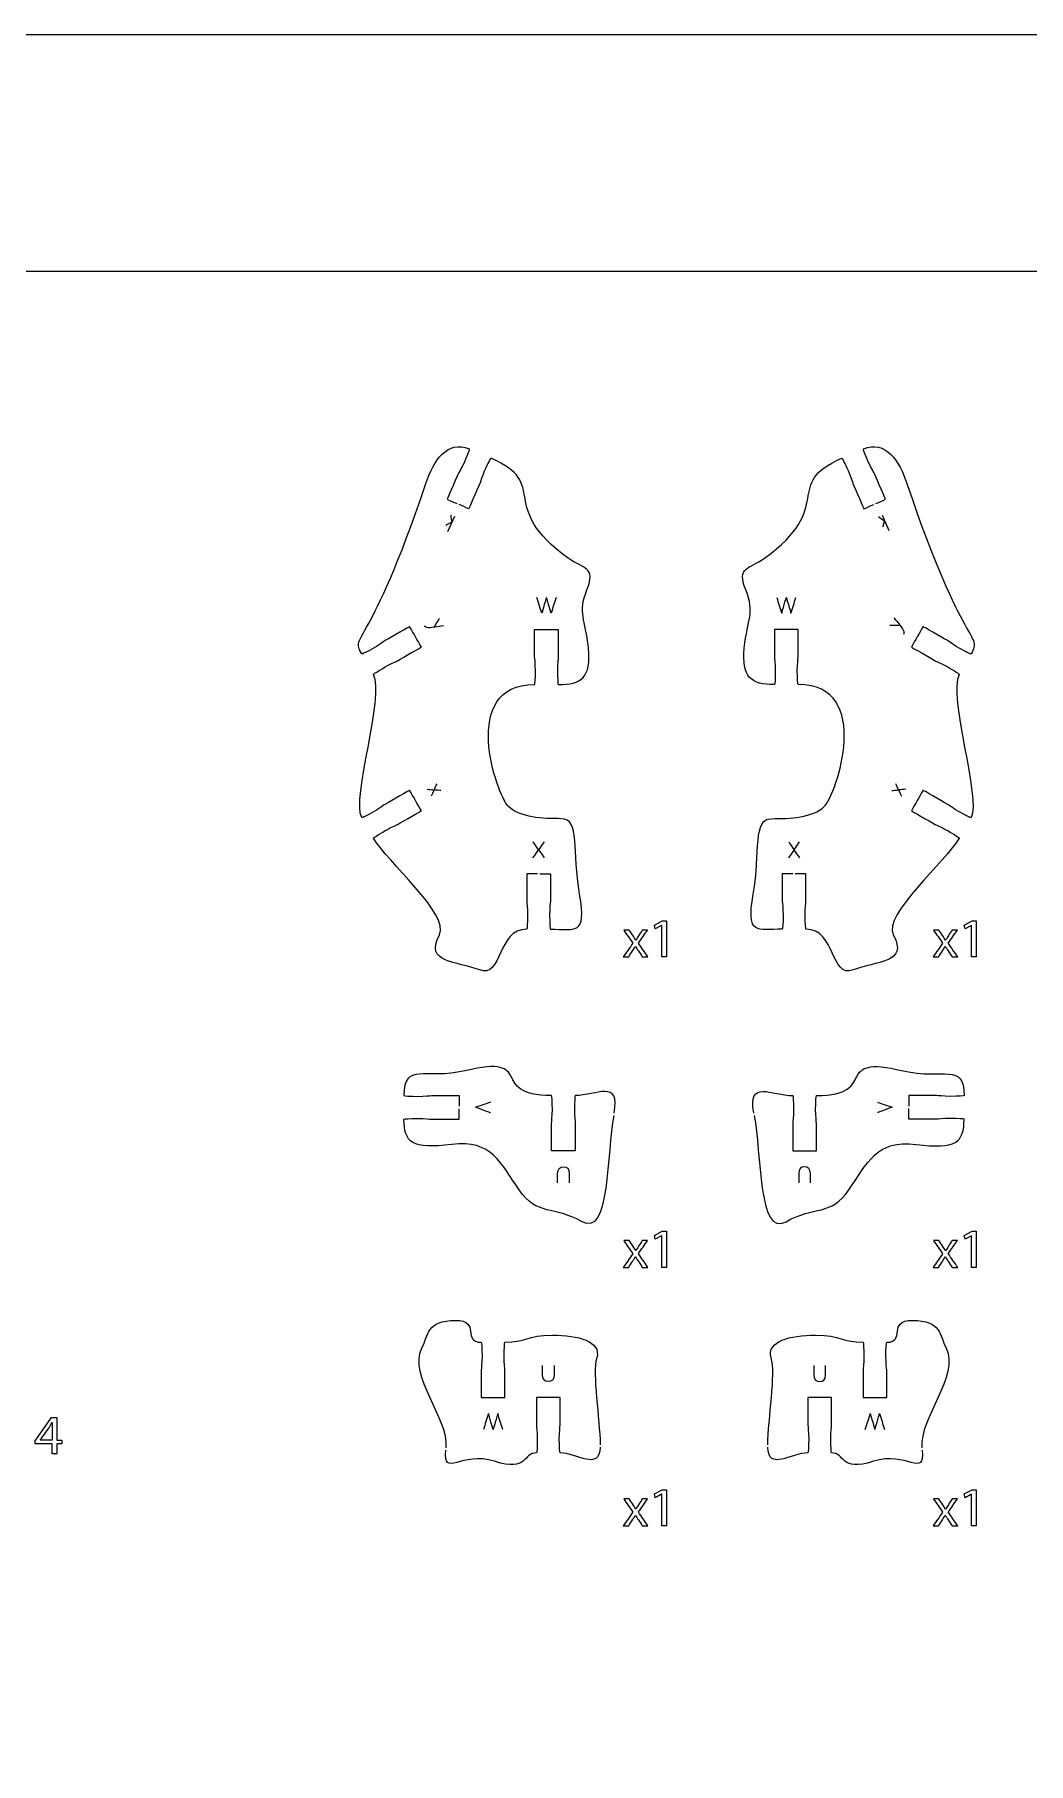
# Model space of a CAD drawing. Extents: x 0 to 1000, y 0 to 600.
# Drawn here: x 599 to 725, y 381 to 600.1 of the extents above; entities that cross this region are included whole.
import ezdxf

# ---------------------------------------------------------------- set-up
doc = ezdxf.new("R2010")
doc.units = 0
doc.header["$MEASUREMENT"] = 0
doc.layers.add('DEFAULT', color=7, linetype='CONTINUOUS')

msp = doc.modelspace()

# ---------------------------------------------------------------- linework, layer by layer
at = {"layer": 'DEFAULT', "color": 250}
for points in [[(1000, 0.1), (0, 0.1), (0, 600.1), (1000, 600.1)], [(678.51, 487.18), (678.5, 487.18), (677.7, 486.75), (677.58, 487.23), (678.58, 487.76), (679.11, 487.76), (679.11, 483.18), (678.51, 483.18)], [(717.81, 487.18), (717.79, 487.18), (717, 486.75), (716.88, 487.23), (717.88, 487.76), (718.41, 487.76), (718.41, 483.18), (717.81, 483.18)], [(678.51, 447.83), (678.5, 447.83), (677.7, 447.4), (677.58, 447.87), (678.58, 448.41), (679.11, 448.41), (679.11, 443.82), (678.51, 443.82)], [(717.81, 447.83), (717.79, 447.83), (717, 447.4), (716.88, 447.87), (717.88, 448.41), (718.41, 448.41), (718.41, 443.82), (717.81, 443.82)], [(601.18, 420.2), (601.18, 421.45), (599.05, 421.45), (599.05, 421.86), (601.1, 424.79), (601.77, 424.79), (601.77, 421.94), (602.41, 421.94), (602.41, 421.45), (601.77, 421.45), (601.77, 420.2)], [(678.51, 415.07), (678.5, 415.07), (677.7, 414.64), (677.58, 415.11), (678.58, 415.65), (679.11, 415.65), (679.11, 411.06), (678.51, 411.06)], [(717.81, 415.07), (717.79, 415.07), (717, 414.64), (716.88, 415.11), (717.88, 415.65), (718.41, 415.65), (718.41, 411.06), (717.81, 411.06)]]:
    msp.add_lwpolyline(points, close=True, dxfattribs=at)
for points in [[(349.41, 570.1), (980, 570.1), (980, 20.1), (203.84, 20.1), (203.84, 570.1), (223.83, 570.1)], [(706.46, 539.2), (707.31, 537.25)], [(652.21, 539), (651.35, 537.05)]]:
    msp.add_lwpolyline(points, dxfattribs=at)
at = {"layer": 'DEFAULT', "color": 1}
for points, knots in [([(662.74, 493.71), (662.29, 493.71), (661.84, 493.71), (661.39, 493.71), (661.39, 492.55), (661.39, 491.38), (661.39, 490.21), (661.39, 490.04), (661.49, 489.43), (661.49, 488.46), (661.49, 487.5), (661.45, 486.71), (661.39, 486.71), (657.6, 486.71), (658.3, 480.41), (655.42, 481.54), (652.55, 482.67), (648.34, 482.35), (650.32, 486), (651.69, 488.53), (643.57, 495.39), (641.95, 498.23), (641.92, 498.28), (642.58, 498.7), (643.42, 499.19), (644.26, 499.67), (644.83, 499.88), (644.99, 499.97), (645.74, 500.4), (648.02, 501.71), (648.02, 501.71), (647.53, 502.57), (647.03, 503.44), (646.53, 504.31), (646.53, 504.31), (644.26, 503.01), (643.49, 502.57), (643.34, 502.49), (642.87, 502.1), (642.03, 501.61), (641.19, 501.13), (640.48, 500.79), (640.46, 500.84), (639.13, 503.15), (643.45, 516.35), (641.95, 518.98), (641.92, 519.03), (642.58, 519.46), (643.42, 519.94), (644.26, 520.42), (644.83, 520.63), (644.99, 520.72), (645.74, 521.16), (648.02, 522.46), (648.02, 522.46), (647.53, 523.33), (647.03, 524.2), (646.53, 525.06), (646.53, 525.06), (644.26, 523.76), (643.49, 523.32), (643.34, 523.24), (642.87, 522.85), (642.03, 522.37), (641.19, 521.89), (640.48, 521.54), (640.46, 521.59), (638.97, 524.19), (641.49, 522.02), (648.55, 543.08), (649.61, 546.24), (651.3, 548.67), (654.1, 547.61), (654.15, 547.58), (653.88, 546.84), (653.49, 545.96), (653.1, 545.08), (652.76, 544.56), (652.69, 544.4), (652.34, 543.6), (651.29, 541.19), (651.29, 541.19), (651.7, 541.01), (652.11, 540.83), (652.52, 540.65)], [0, 0, 0, 0, 3.82, 3.82, 3.82, 13.74, 13.74, 13.74, 14.74, 14.74, 14.74, 15.74, 15.74, 15.74, 16.74, 16.74, 16.74, 17.74, 17.74, 17.74, 18.74, 18.74, 18.74, 19.74, 19.74, 19.74, 20.74, 20.74, 20.74, 21.74, 21.74, 21.74, 30.246309, 30.246309, 30.246309, 31.246309, 31.246309, 31.246309, 32.246309, 32.246309, 32.246309, 33.246309, 33.246309, 33.246309, 34.246309, 34.246309, 34.246309, 35.246309, 35.246309, 35.246309, 36.246309, 36.246309, 36.246309, 37.246309, 37.246309, 37.246309, 45.752619, 45.752619, 45.752619, 46.752619, 46.752619, 46.752619, 47.752619, 47.752619, 47.752619, 48.752619, 48.752619, 48.752619, 49.752619, 49.752619, 49.752619, 50.752619, 50.752619, 50.752619, 51.752619, 51.752619, 51.752619, 52.752619, 52.752619, 52.752619, 53.752619, 53.752619, 53.752619, 57.572423, 57.572423, 57.572423, 57.572423]), ([(705.68, 540.65), (706.1, 540.83), (706.51, 541.01), (706.92, 541.19), (706.92, 541.19), (705.86, 543.6), (705.51, 544.4), (705.44, 544.56), (705.11, 545.08), (704.72, 545.96), (704.33, 546.84), (704.05, 547.58), (704.1, 547.61), (706.91, 548.67), (708.6, 546.24), (709.66, 543.08), (716.72, 522.02), (719.24, 524.19), (717.75, 521.59), (717.72, 521.54), (717.02, 521.89), (716.18, 522.37), (715.34, 522.85), (714.86, 523.24), (714.71, 523.32), (713.95, 523.76), (711.67, 525.06), (711.67, 525.06), (711.18, 524.2), (710.68, 523.33), (710.18, 522.46), (710.18, 522.46), (712.46, 521.16), (713.22, 520.72), (713.37, 520.63), (713.95, 520.42), (714.79, 519.94), (715.63, 519.46), (716.29, 519.03), (716.26, 518.98), (714.75, 516.35), (719.08, 503.15), (717.75, 500.84), (717.72, 500.79), (717.02, 501.13), (716.18, 501.61), (715.34, 502.1), (714.86, 502.49), (714.71, 502.57), (713.95, 503.01), (711.67, 504.31), (711.67, 504.31), (711.18, 503.44), (710.68, 502.57), (710.18, 501.71), (710.18, 501.71), (712.46, 500.4), (713.22, 499.97), (713.37, 499.88), (713.95, 499.66), (714.79, 499.19), (715.63, 498.7), (716.29, 498.28), (716.26, 498.23), (714.63, 495.39), (706.52, 488.53), (707.89, 485.99), (709.87, 482.35), (705.66, 482.67), (702.78, 481.54), (699.91, 480.41), (700.61, 486.71), (696.81, 486.71), (696.76, 486.71), (696.71, 487.49), (696.71, 488.46), (696.71, 489.43), (696.81, 490.04), (696.81, 490.21), (696.81, 491.38), (696.81, 492.55), (696.81, 493.71), (696.36, 493.71), (695.91, 493.71), (695.46, 493.71)], [0, 0, 0, 0, 3.819804, 3.819804, 3.819804, 4.819804, 4.819804, 4.819804, 5.819804, 5.819804, 5.819804, 6.819804, 6.819804, 6.819804, 7.819804, 7.819804, 7.819804, 8.819804, 8.819804, 8.819804, 9.819804, 9.819804, 9.819804, 10.819804, 10.819804, 10.819804, 11.819804, 11.819804, 11.819804, 20.326113, 20.326113, 20.326113, 21.326113, 21.326113, 21.326113, 22.326113, 22.326113, 22.326113, 23.326113, 23.326113, 23.326113, 24.326113, 24.326113, 24.326113, 25.326113, 25.326113, 25.326113, 26.326113, 26.326113, 26.326113, 27.326113, 27.326113, 27.326113, 35.832423, 35.832423, 35.832423, 36.832423, 36.832423, 36.832423, 37.832423, 37.832423, 37.832423, 38.832423, 38.832423, 38.832423, 39.832423, 39.832423, 39.832423, 40.832423, 40.832423, 40.832423, 41.832423, 41.832423, 41.832423, 42.832423, 42.832423, 42.832423, 43.832423, 43.832423, 43.832423, 53.752423, 53.752423, 53.752423, 57.572423, 57.572423, 57.572423, 57.572423]), ([(663.04, 493.71), (663.49, 493.71), (663.94, 493.71), (664.39, 493.71), (664.39, 492.55), (664.39, 491.38), (664.39, 490.21), (664.39, 490.04), (664.29, 489.43), (664.29, 488.46), (664.29, 487.5), (664.34, 486.71), (664.39, 486.71), (667.55, 486.71), (669.02, 485.77), (668.09, 491.16), (667.15, 496.55), (668.15, 500.71), (665.79, 500.71), (663.42, 500.71), (660.56, 500.82), (659.06, 502.26), (657.57, 503.71), (652.74, 517.71), (662.39, 517.71), (662.45, 517.71), (662.49, 518.5), (662.49, 519.46), (662.49, 520.43), (662.39, 521.04), (662.39, 521.21), (662.39, 522.38), (662.39, 523.54), (662.39, 524.71), (663.39, 524.71), (664.39, 524.71), (665.39, 524.71), (665.39, 523.54), (665.39, 522.38), (665.39, 521.21), (665.39, 521.04), (665.29, 520.43), (665.29, 519.46), (665.29, 518.5), (665.34, 517.71), (665.39, 517.71), (668.32, 517.71), (669.58, 518.58), (669.21, 522.32), (668.84, 526.06), (667.84, 526.73), (669.02, 529.71), (670.21, 532.68), (668.62, 532.32), (666.66, 533.73), (657.5, 540.29), (664.46, 543.14), (656.85, 546.4), (656.8, 546.42), (656.44, 545.72), (656.05, 544.84), (655.66, 543.95), (655.51, 543.36), (655.44, 543.19), (655.09, 542.39), (654.03, 539.99), (654.03, 539.99), (653.62, 540.17), (653.21, 540.35), (652.8, 540.53)], [0, 0, 0, 0, 3.83, 3.83, 3.83, 13.75, 13.75, 13.75, 14.75, 14.75, 14.75, 15.75, 15.75, 15.75, 16.75, 16.75, 16.75, 17.75, 17.75, 17.75, 18.75, 18.75, 18.75, 19.75, 19.75, 19.75, 20.75, 20.75, 20.75, 21.75, 21.75, 21.75, 31.67, 31.67, 31.67, 40.18, 40.18, 40.18, 50.1, 50.1, 50.1, 51.1, 51.1, 51.1, 52.1, 52.1, 52.1, 53.1, 53.1, 53.1, 54.1, 54.1, 54.1, 55.1, 55.1, 55.1, 56.1, 56.1, 56.1, 57.1, 57.1, 57.1, 58.1, 58.1, 58.1, 59.1, 59.1, 59.1, 62.932975, 62.932975, 62.932975, 62.932975]), ([(695.16, 493.71), (694.71, 493.71), (694.26, 493.71), (693.81, 493.71), (693.81, 492.55), (693.81, 491.38), (693.81, 490.21), (693.81, 490.04), (693.91, 489.43), (693.91, 488.46), (693.91, 487.49), (693.87, 486.71), (693.81, 486.71), (690.66, 486.71), (689.18, 485.77), (690.12, 491.16), (691.05, 496.55), (690.05, 500.71), (692.42, 500.71), (694.79, 500.71), (697.65, 500.82), (699.14, 502.26), (700.64, 503.71), (705.46, 517.71), (695.81, 517.71), (695.76, 517.71), (695.71, 518.5), (695.71, 519.46), (695.71, 520.43), (695.81, 521.04), (695.81, 521.21), (695.81, 522.38), (695.81, 523.54), (695.81, 524.71), (694.81, 524.71), (693.81, 524.71), (692.81, 524.71), (692.81, 523.54), (692.81, 522.38), (692.81, 521.21), (692.81, 521.04), (692.91, 520.43), (692.91, 519.46), (692.91, 518.5), (692.87, 517.71), (692.81, 517.71), (689.89, 517.71), (688.62, 518.58), (688.99, 522.32), (689.37, 526.06), (690.37, 526.73), (689.18, 529.71), (687.99, 532.68), (689.58, 532.32), (691.55, 533.73), (700.71, 540.29), (693.75, 543.14), (701.36, 546.4), (701.41, 546.42), (701.77, 545.72), (702.15, 544.84), (702.54, 543.95), (702.7, 543.36), (702.77, 543.19), (703.12, 542.39), (704.17, 539.99), (704.17, 539.99), (704.58, 540.17), (705, 540.35), (705.41, 540.53)], [0, 0, 0, 0, 3.83, 3.83, 3.83, 13.75, 13.75, 13.75, 14.75, 14.75, 14.75, 15.75, 15.75, 15.75, 16.75, 16.75, 16.75, 17.75, 17.75, 17.75, 18.75, 18.75, 18.75, 19.75, 19.75, 19.75, 20.75, 20.75, 20.75, 21.75, 21.75, 21.75, 31.67, 31.67, 31.67, 40.18, 40.18, 40.18, 50.1, 50.1, 50.1, 51.1, 51.1, 51.1, 52.1, 52.1, 52.1, 53.1, 53.1, 53.1, 54.1, 54.1, 54.1, 55.1, 55.1, 55.1, 56.1, 56.1, 56.1, 57.1, 57.1, 57.1, 58.1, 58.1, 58.1, 59.1, 59.1, 59.1, 62.932975, 62.932975, 62.932975, 62.932975]), ([(672.47, 463.4), (673.31, 467.74), (670.19, 465.61), (667.54, 465.61), (667.49, 465.61), (667.44, 464.82), (667.44, 463.86), (667.44, 462.89), (667.54, 462.28), (667.54, 462.1), (667.54, 460.94), (667.54, 459.77), (667.54, 458.6), (666.54, 458.6), (665.54, 458.6), (664.54, 458.6), (664.54, 459.77), (664.54, 460.94), (664.54, 462.11), (664.54, 462.28), (664.64, 462.89), (664.64, 463.86), (664.64, 464.82), (664.6, 465.61), (664.54, 465.61), (656.33, 465.61), (662.76, 470.95), (653.55, 468.75), (648.44, 467.53), (645.81, 469.91), (645.81, 465.61), (645.81, 465.55), (646.59, 465.51), (647.56, 465.51), (648.52, 465.51), (649.13, 465.61), (649.31, 465.61), (650.47, 465.61), (651.64, 465.61), (652.81, 465.61), (652.81, 465.16), (652.81, 464.7), (652.81, 464.25)], [0, 0, 0, 0, 1, 1, 1, 2, 2, 2, 3, 3, 3, 12.92, 12.92, 12.92, 21.42, 21.42, 21.42, 31.35, 31.35, 31.35, 32.35, 32.35, 32.35, 33.35, 33.35, 33.35, 34.35, 34.35, 34.35, 35.35, 35.35, 35.35, 36.35, 36.35, 36.35, 37.35, 37.35, 37.35, 47.27, 47.27, 47.27, 51.11, 51.11, 51.11, 51.11]), ([(690.2, 463.4), (689.37, 467.74), (692.49, 465.61), (695.14, 465.61), (695.19, 465.61), (695.23, 464.82), (695.23, 463.86), (695.23, 462.89), (695.14, 462.28), (695.14, 462.1), (695.14, 460.94), (695.14, 459.77), (695.14, 458.6), (696.14, 458.6), (697.13, 458.6), (698.13, 458.6), (698.13, 459.77), (698.13, 460.94), (698.13, 462.11), (698.13, 462.28), (698.04, 462.89), (698.04, 463.86), (698.04, 464.82), (698.08, 465.61), (698.13, 465.61), (706.35, 465.61), (699.92, 470.95), (709.13, 468.75), (714.24, 467.53), (716.87, 469.91), (716.87, 465.61), (716.87, 465.55), (716.09, 465.51), (715.12, 465.51), (714.15, 465.51), (713.54, 465.61), (713.37, 465.61), (712.2, 465.61), (711.04, 465.61), (709.87, 465.61), (709.87, 465.16), (709.87, 464.71), (709.87, 464.26)], [0, 0, 0, 0, 1, 1, 1, 2, 2, 2, 3, 3, 3, 12.92, 12.92, 12.92, 21.42, 21.42, 21.42, 31.35, 31.35, 31.35, 32.35, 32.35, 32.35, 33.35, 33.35, 33.35, 34.35, 34.35, 34.35, 35.35, 35.35, 35.35, 36.35, 36.35, 36.35, 37.35, 37.35, 37.35, 47.27, 47.27, 47.27, 51.1, 51.1, 51.1, 51.1]), ([(672.42, 463.1), (671.52, 458.47), (671.97, 447.58), (668.4, 449.62), (664.79, 451.67), (662.72, 450.3), (660.42, 453.66), (658.11, 457.02), (656.93, 460.07), (651.89, 459.42), (646.84, 458.76), (645.81, 459.7), (645.81, 462.61), (645.81, 462.66), (646.59, 462.71), (647.56, 462.71), (648.52, 462.71), (649.13, 462.61), (649.31, 462.61), (650.47, 462.61), (651.64, 462.61), (652.81, 462.61), (652.81, 463.05), (652.81, 463.5), (652.81, 463.95)], [0, 0, 0, 0, 1, 1, 1, 2, 2, 2, 3, 3, 3, 4, 4, 4, 5, 5, 5, 6, 6, 6, 15.92, 15.92, 15.92, 19.74, 19.74, 19.74, 19.74]), ([(690.26, 463.1), (691.16, 458.47), (690.71, 447.58), (694.28, 449.62), (697.89, 451.67), (699.96, 450.3), (702.26, 453.66), (704.57, 457.02), (705.75, 460.07), (710.79, 459.42), (715.83, 458.76), (716.87, 459.7), (716.87, 462.61), (716.87, 462.66), (716.09, 462.71), (715.12, 462.71), (714.15, 462.71), (713.54, 462.61), (713.37, 462.61), (712.2, 462.61), (711.04, 462.61), (709.87, 462.61), (709.87, 463.06), (709.87, 463.51), (709.87, 463.96)], [0, 0, 0, 0, 1, 1, 1, 2, 2, 2, 3, 3, 3, 4, 4, 4, 5, 5, 5, 6, 6, 6, 15.92, 15.92, 15.92, 19.75, 19.75, 19.75, 19.75]), ([(651.17, 420.95), (651.52, 424.8), (646.28, 430.01), (648.1, 433.63), (648.89, 435.22), (648.72, 437.12), (652.34, 437.12), (655.62, 437.12), (653.13, 434.34), (655.62, 434.34), (655.68, 434.34), (655.72, 433.55), (655.72, 432.58), (655.72, 431.62), (655.62, 431.01), (655.62, 430.83), (655.62, 429.67), (655.62, 428.5), (655.62, 427.33), (656.62, 427.33), (657.62, 427.33), (658.62, 427.33), (658.62, 428.5), (658.62, 429.67), (658.62, 430.83), (658.62, 431.01), (658.52, 431.62), (658.52, 432.58), (658.52, 433.55), (658.57, 434.34), (658.62, 434.34), (661.18, 434.34), (661.42, 435.25), (664.66, 435.25), (667.9, 435.25), (670.89, 434.44), (670.27, 432.38), (669.66, 430.36), (670.67, 424.65), (670.7, 421.33)], [0, 0, 0, 0, 1, 1, 1, 2, 2, 2, 3, 3, 3, 4, 4, 4, 5, 5, 5, 14.92, 14.92, 14.92, 23.43, 23.43, 23.43, 33.35, 33.35, 33.35, 34.35, 34.35, 34.35, 35.35, 35.35, 35.35, 36.35, 36.35, 36.35, 37.35, 37.35, 37.35, 38.35, 38.35, 38.35, 38.35]), ([(691.97, 421.33), (692, 424.65), (693.02, 430.36), (692.4, 432.38), (691.78, 434.44), (694.78, 435.25), (698.02, 435.25), (701.26, 435.25), (701.5, 434.34), (704.05, 434.34), (704.11, 434.34), (704.16, 433.55), (704.16, 432.58), (704.16, 431.62), (704.05, 431.01), (704.05, 430.83), (704.05, 429.67), (704.05, 428.5), (704.05, 427.33), (705.05, 427.33), (706.06, 427.33), (707.06, 427.33), (707.06, 428.5), (707.06, 429.67), (707.06, 430.83), (707.06, 431.01), (706.95, 431.62), (706.95, 432.58), (706.95, 433.55), (707, 434.34), (707.06, 434.34), (709.55, 434.34), (707.06, 437.12), (710.34, 437.12), (713.96, 437.12), (713.78, 435.22), (714.58, 433.63), (716.39, 430.01), (711.16, 424.8), (711.51, 420.95)], [0, 0, 0, 0, 1, 1, 1, 2, 2, 2, 3, 3, 3, 4, 4, 4, 5, 5, 5, 14.92, 14.92, 14.92, 23.43, 23.43, 23.43, 33.35, 33.35, 33.35, 34.35, 34.35, 34.35, 35.35, 35.35, 35.35, 36.35, 36.35, 36.35, 37.35, 37.35, 37.35, 38.35, 38.35, 38.35, 38.35]), ([(670.7, 421.03), (670.61, 417.96), (667.76, 420.33), (665.62, 420.33), (665.57, 420.33), (665.52, 421.12), (665.52, 422.08), (665.52, 423.05), (665.62, 423.66), (665.62, 423.83), (665.62, 425), (665.62, 426.17), (665.62, 427.33), (664.62, 427.33), (663.62, 427.33), (662.62, 427.33), (662.62, 426.17), (662.62, 425), (662.62, 423.83), (662.62, 423.66), (662.72, 423.05), (662.72, 422.08), (662.72, 421.12), (662.68, 420.33), (662.62, 420.33), (660.92, 420.33), (661.55, 417.88), (657.32, 419.25), (653.14, 420.6), (650.72, 417.04), (651.13, 420.65)], [0, 0, 0, 0, 1, 1, 1, 2, 2, 2, 3, 3, 3, 12.92, 12.92, 12.92, 21.42, 21.42, 21.42, 31.34, 31.34, 31.34, 32.34, 32.34, 32.34, 33.34, 33.34, 33.34, 34.34, 34.34, 34.34, 35.34, 35.34, 35.34, 35.34]), ([(711.54, 420.65), (711.96, 417.04), (709.54, 420.6), (705.36, 419.25), (701.13, 417.88), (701.75, 420.33), (700.06, 420.33), (700, 420.33), (699.96, 421.12), (699.96, 422.08), (699.96, 423.05), (700.06, 423.66), (700.06, 423.83), (700.06, 425), (700.06, 426.17), (700.06, 427.33), (699.06, 427.33), (698.06, 427.33), (697.06, 427.33), (697.06, 426.17), (697.06, 425), (697.06, 423.83), (697.06, 423.66), (697.16, 423.05), (697.16, 422.08), (697.16, 421.12), (697.11, 420.33), (697.06, 420.33), (694.91, 420.33), (692.06, 417.96), (691.97, 421.03)], [0, 0, 0, 0, 1, 1, 1, 2, 2, 2, 3, 3, 3, 4, 4, 4, 13.92, 13.92, 13.92, 22.42, 22.42, 22.42, 32.34, 32.34, 32.34, 33.34, 33.34, 33.34, 34.34, 34.34, 34.34, 35.34, 35.34, 35.34, 35.34])]:
    msp.add_open_spline(points, degree=3, knots=knots, dxfattribs=at)
at = {"layer": 'DEFAULT', "color": 250}
for points, knots in [([(651.75, 539.2), (651.79, 538.89), (651.84, 538.58), (651.89, 538.28), (651.84, 538.25), (651.11, 537.89), (651.11, 537.89)], [0, 0, 0, 0, 2.640555, 2.640555, 2.640555, 3.640555, 3.640555, 3.640555, 3.640555]), ([(706, 539), (706.26, 538.82), (706.52, 538.65), (706.77, 538.48), (706.76, 538.42), (706.53, 537.64), (706.53, 537.64)], [0, 0, 0, 0, 2.640104, 2.640104, 2.640104, 3.640104, 3.640104, 3.640104, 3.640104]), ([(665.11, 528.76), (664.9, 528.09), (664.69, 527.42), (664.48, 526.74), (664.41, 526.99), (663.89, 528.76), (663.89, 528.76), (663.89, 528.76), (663.37, 526.99), (663.3, 526.74), (663.09, 527.42), (662.88, 528.09), (662.67, 528.76)], [0, 0, 0, 0, 6.000044, 6.000044, 6.000044, 7.000044, 7.000044, 7.000044, 8.000044, 8.000044, 8.000044, 14.000088, 14.000088, 14.000088, 14.000088]), ([(693.1, 528.76), (693.31, 528.09), (693.52, 527.41), (693.73, 526.74), (693.79, 526.99), (694.32, 528.76), (694.32, 528.76), (694.32, 528.76), (694.84, 526.99), (694.91, 526.74), (695.12, 527.41), (695.32, 528.09), (695.53, 528.76)], [0, 0, 0, 0, 6.000044, 6.000044, 6.000044, 7.000044, 7.000044, 7.000044, 8.000044, 8.000044, 8.000044, 13.999791, 13.999791, 13.999791, 13.999791]), ([(707.97, 526.16), (708.2, 525.87), (708.43, 525.59), (708.67, 525.3), (709.01, 524.89), (709.16, 524.65), (709.21, 524.42), (709.24, 524.25), (709.22, 524.12), (709.2, 524.05)], [0, 0, 0, 0, 3.139101, 3.139101, 3.139101, 4.139101, 4.139101, 4.139101, 5.139101, 5.139101, 5.139101, 5.139101]), ([(650.81, 525.15), (650.45, 525.09), (650.08, 525.04), (649.72, 524.98), (649.19, 524.9), (648.91, 524.88), (648.68, 524.96), (648.52, 525.02), (648.42, 525.11), (648.37, 525.16)], [0, 0, 0, 0, 3.139686, 3.139686, 3.139686, 4.139686, 4.139686, 4.139686, 5.139686, 5.139686, 5.139686, 5.139686]), ([(648.74, 504.44), (649.04, 504.41), (649.34, 504.38), (649.64, 504.35), (649.59, 504.25), (649.25, 503.55), (649.25, 503.55)], [0, 0, 0, 0, 2.547903, 2.547903, 2.547903, 3.547903, 3.547903, 3.547903, 3.547903]), ([(650.5, 504.29), (650.5, 504.29), (649.74, 504.33), (649.64, 504.35), (649.76, 504.61), (649.88, 504.88), (650.01, 505.14)], [0, 0, 0, 0, 1, 1, 1, 3.482238, 3.482238, 3.482238, 3.482238]), ([(707.71, 504.29), (707.71, 504.29), (708.47, 504.33), (708.57, 504.35), (708.45, 504.61), (708.32, 504.88), (708.2, 505.14)], [0, 0, 0, 0, 1, 1, 1, 3.482665, 3.482665, 3.482665, 3.482665]), ([(709.46, 504.44), (709.17, 504.41), (708.87, 504.38), (708.57, 504.35), (708.61, 504.25), (708.96, 503.55), (708.96, 503.55)], [0, 0, 0, 0, 2.547903, 2.547903, 2.547903, 3.547903, 3.547903, 3.547903, 3.547903]), ([(663.58, 497.76), (663.58, 497.76), (663, 496.88), (662.9, 496.76), (662.67, 497.1), (662.44, 497.43), (662.21, 497.76)], [0, 0, 0, 0, 1, 1, 1, 4.45798, 4.45798, 4.45798, 4.45798]), ([(694.63, 497.76), (694.63, 497.76), (695.21, 496.88), (695.3, 496.76), (695.53, 497.1), (695.77, 497.43), (696, 497.76)], [0, 0, 0, 0, 1, 1, 1, 4.45798, 4.45798, 4.45798, 4.45798]), ([(662.18, 495.74), (662.42, 496.08), (662.66, 496.42), (662.9, 496.76), (663, 496.64), (663.6, 495.74), (663.6, 495.74)], [0, 0, 0, 0, 3.548245, 3.548245, 3.548245, 4.548245, 4.548245, 4.548245, 4.548245]), ([(696.03, 495.74), (695.78, 496.08), (695.54, 496.42), (695.3, 496.76), (695.21, 496.64), (694.6, 495.74), (694.6, 495.74)], [0, 0, 0, 0, 3.548245, 3.548245, 3.548245, 4.548245, 4.548245, 4.548245, 4.548245]), ([(674.38, 486.59), (674.54, 486.35), (674.71, 486.1), (674.87, 485.86), (675, 485.67), (675.1, 485.49), (675.21, 485.3), (675.22, 485.3), (675.23, 485.3), (675.24, 485.3), (675.35, 485.51), (675.46, 485.68), (675.57, 485.87), (675.73, 486.11), (675.89, 486.35), (676.05, 486.59), (676.28, 486.59), (676.5, 486.59), (676.72, 486.59), (676.34, 486.04), (675.95, 485.49), (675.56, 484.94), (675.96, 484.35), (676.36, 483.76), (676.76, 483.18), (676.52, 483.18), (676.29, 483.18), (676.05, 483.18), (675.89, 483.43), (675.72, 483.69), (675.55, 483.95), (675.42, 484.14), (675.31, 484.33), (675.19, 484.54), (675.18, 484.54), (675.18, 484.54), (675.17, 484.54), (675.06, 484.33), (674.94, 484.15), (674.81, 483.95), (674.65, 483.69), (674.48, 483.43), (674.32, 483.18), (674.09, 483.18), (673.86, 483.18), (673.63, 483.18), (674.04, 483.76), (674.44, 484.34), (674.85, 484.92), (674.46, 485.48), (674.08, 486.03), (673.69, 486.59), (673.92, 486.59), (674.15, 486.59), (674.38, 486.59)], [0, 0, 0, 0, 2.49699, 2.49699, 2.49699, 3.49699, 3.49699, 3.49699, 3.55699, 3.55699, 3.55699, 4.55699, 4.55699, 4.55699, 7.025715, 7.025715, 7.025715, 8.926715, 8.926715, 8.926715, 14.654574, 14.654574, 14.654574, 20.702449, 20.702449, 20.702449, 22.703449, 22.703449, 22.703449, 25.305979, 25.305979, 25.305979, 26.305979, 26.305979, 26.305979, 26.345979, 26.345979, 26.345979, 27.345979, 27.345979, 27.345979, 29.938191, 29.938191, 29.938191, 31.879191, 31.879191, 31.879191, 37.900317, 37.900317, 37.900317, 43.665908, 43.665908, 43.665908, 45.626908, 45.626908, 45.626908, 45.626908]), ([(713.68, 486.59), (713.84, 486.35), (714, 486.1), (714.17, 485.86), (714.29, 485.67), (714.4, 485.49), (714.51, 485.3), (714.52, 485.3), (714.53, 485.3), (714.53, 485.3), (714.65, 485.51), (714.76, 485.68), (714.87, 485.87), (715.03, 486.11), (715.19, 486.35), (715.35, 486.59), (715.58, 486.59), (715.8, 486.59), (716.02, 486.59), (715.63, 486.04), (715.25, 485.49), (714.86, 484.94), (715.26, 484.35), (715.66, 483.76), (716.06, 483.18), (715.82, 483.18), (715.59, 483.18), (715.35, 483.18), (715.18, 483.43), (715.02, 483.69), (714.85, 483.95), (714.72, 484.14), (714.6, 484.33), (714.48, 484.54), (714.48, 484.54), (714.47, 484.54), (714.47, 484.54), (714.36, 484.33), (714.24, 484.15), (714.11, 483.95), (713.95, 483.69), (713.78, 483.43), (713.62, 483.18), (713.39, 483.18), (713.16, 483.18), (712.93, 483.18), (713.34, 483.76), (713.74, 484.34), (714.15, 484.92), (713.76, 485.48), (713.37, 486.03), (712.99, 486.59), (713.22, 486.59), (713.45, 486.59), (713.68, 486.59)], [0, 0, 0, 0, 2.49699, 2.49699, 2.49699, 3.49699, 3.49699, 3.49699, 3.55699, 3.55699, 3.55699, 4.55699, 4.55699, 4.55699, 7.025715, 7.025715, 7.025715, 8.926715, 8.926715, 8.926715, 14.654574, 14.654574, 14.654574, 20.702449, 20.702449, 20.702449, 22.703449, 22.703449, 22.703449, 25.305979, 25.305979, 25.305979, 26.305979, 26.305979, 26.305979, 26.345979, 26.345979, 26.345979, 27.345979, 27.345979, 27.345979, 29.938191, 29.938191, 29.938191, 31.879191, 31.879191, 31.879191, 37.900317, 37.900317, 37.900317, 43.665908, 43.665908, 43.665908, 45.626908, 45.626908, 45.626908, 45.626908]), ([(656.79, 464.76), (656.79, 464.76), (655.16, 464.2), (654.9, 464.13), (655.15, 464.06), (656.79, 463.46), (656.79, 463.46)], [0, 0, 0, 0, 1.02, 1.02, 1.02, 2.02, 2.02, 2.02, 2.02]), ([(705.89, 464.76), (705.89, 464.76), (707.52, 464.2), (707.77, 464.13), (707.52, 464.06), (705.89, 463.46), (705.89, 463.46)], [0, 0, 0, 0, 1.02, 1.02, 1.02, 2.02, 2.02, 2.02, 2.02]), ([(665.3, 454.53), (665.3, 454.93), (665.3, 455.32), (665.3, 455.71), (665.3, 456.33), (665.62, 456.59), (666.06, 456.59), (666.48, 456.59), (666.79, 456.35), (666.79, 455.73), (666.79, 455.33), (666.79, 454.93), (666.79, 454.53)], [0, 0, 0, 0, 3.34, 3.34, 3.34, 4.34, 4.34, 4.34, 5.34, 5.34, 5.34, 8.714, 8.714, 8.714, 8.714]), ([(697.38, 454.54), (697.38, 454.93), (697.38, 455.32), (697.38, 455.72), (697.38, 456.34), (697.05, 456.59), (696.62, 456.59), (696.2, 456.59), (695.89, 456.35), (695.89, 455.73), (695.89, 455.33), (695.89, 454.93), (695.89, 454.54)], [0, 0, 0, 0, 3.34, 3.34, 3.34, 4.34, 4.34, 4.34, 5.34, 5.34, 5.34, 8.714, 8.714, 8.714, 8.714]), ([(674.38, 447.24), (674.54, 446.99), (674.71, 446.75), (674.87, 446.5), (675, 446.31), (675.1, 446.14), (675.21, 445.94), (675.22, 445.94), (675.23, 445.94), (675.24, 445.94), (675.35, 446.15), (675.46, 446.33), (675.57, 446.51), (675.73, 446.75), (675.89, 446.99), (676.05, 447.24), (676.28, 447.24), (676.5, 447.24), (676.72, 447.24), (676.34, 446.69), (675.95, 446.14), (675.56, 445.58), (675.96, 445), (676.36, 444.41), (676.76, 443.82), (676.52, 443.82), (676.29, 443.82), (676.05, 443.82), (675.89, 444.08), (675.72, 444.33), (675.55, 444.59), (675.42, 444.79), (675.31, 444.98), (675.19, 445.18), (675.18, 445.18), (675.18, 445.18), (675.17, 445.18), (675.06, 444.98), (674.94, 444.79), (674.81, 444.59), (674.65, 444.33), (674.48, 444.08), (674.32, 443.82), (674.09, 443.82), (673.86, 443.82), (673.63, 443.82), (674.04, 444.4), (674.44, 444.98), (674.85, 445.56), (674.46, 446.12), (674.08, 446.68), (673.69, 447.24), (673.92, 447.24), (674.15, 447.24), (674.38, 447.24)], [0, 0, 0, 0, 2.497543, 2.497543, 2.497543, 3.497543, 3.497543, 3.497543, 3.557543, 3.557543, 3.557543, 4.557543, 4.557543, 4.557543, 7.026819, 7.026819, 7.026819, 8.927819, 8.927819, 8.927819, 14.655677, 14.655677, 14.655677, 20.703553, 20.703553, 20.703553, 22.704553, 22.704553, 22.704553, 25.307628, 25.307628, 25.307628, 26.307628, 26.307628, 26.307628, 26.348628, 26.348628, 26.348628, 27.348628, 27.348628, 27.348628, 29.94084, 29.94084, 29.94084, 31.88084, 31.88084, 31.88084, 37.901395, 37.901395, 37.901395, 43.666986, 43.666986, 43.666986, 45.627986, 45.627986, 45.627986, 45.627986]), ([(713.68, 447.24), (713.84, 446.99), (714, 446.75), (714.17, 446.5), (714.29, 446.31), (714.4, 446.14), (714.51, 445.94), (714.52, 445.94), (714.53, 445.94), (714.53, 445.94), (714.65, 446.15), (714.76, 446.33), (714.87, 446.51), (715.03, 446.75), (715.19, 446.99), (715.35, 447.24), (715.58, 447.24), (715.8, 447.24), (716.02, 447.24), (715.63, 446.69), (715.25, 446.14), (714.86, 445.58), (715.26, 445), (715.66, 444.41), (716.06, 443.82), (715.82, 443.82), (715.59, 443.82), (715.35, 443.82), (715.18, 444.08), (715.02, 444.33), (714.85, 444.59), (714.72, 444.79), (714.6, 444.98), (714.48, 445.18), (714.48, 445.18), (714.47, 445.18), (714.47, 445.18), (714.36, 444.98), (714.24, 444.79), (714.11, 444.59), (713.95, 444.33), (713.78, 444.08), (713.62, 443.82), (713.39, 443.82), (713.16, 443.82), (712.93, 443.82), (713.34, 444.4), (713.74, 444.98), (714.15, 445.56), (713.76, 446.12), (713.37, 446.68), (712.99, 447.24), (713.22, 447.24), (713.45, 447.24), (713.68, 447.24)], [0, 0, 0, 0, 2.49699, 2.49699, 2.49699, 3.49699, 3.49699, 3.49699, 3.55699, 3.55699, 3.55699, 4.55699, 4.55699, 4.55699, 7.025715, 7.025715, 7.025715, 8.926715, 8.926715, 8.926715, 14.654574, 14.654574, 14.654574, 20.702449, 20.702449, 20.702449, 22.703449, 22.703449, 22.703449, 25.305979, 25.305979, 25.305979, 26.305979, 26.305979, 26.305979, 26.345979, 26.345979, 26.345979, 27.345979, 27.345979, 27.345979, 29.938191, 29.938191, 29.938191, 31.879191, 31.879191, 31.879191, 37.900317, 37.900317, 37.900317, 43.665908, 43.665908, 43.665908, 45.626908, 45.626908, 45.626908, 45.626908]), ([(664.87, 431.4), (664.87, 431.01), (664.87, 430.62), (664.87, 430.22), (664.87, 429.6), (664.54, 429.35), (664.1, 429.35), (663.69, 429.35), (663.37, 429.59), (663.37, 430.21), (663.37, 430.61), (663.37, 431.01), (663.37, 431.4)], [0, 0, 0, 0, 3.34, 3.34, 3.34, 4.34, 4.34, 4.34, 5.34, 5.34, 5.34, 8.714, 8.714, 8.714, 8.714]), ([(697.81, 431.4), (697.81, 431.01), (697.81, 430.61), (697.81, 430.22), (697.81, 429.6), (698.14, 429.35), (698.58, 429.35), (698.99, 429.35), (699.3, 429.58), (699.3, 430.21), (699.3, 430.61), (699.3, 431), (699.3, 431.4)], [0, 0, 0, 0, 3.34, 3.34, 3.34, 4.34, 4.34, 4.34, 5.34, 5.34, 5.34, 8.714, 8.714, 8.714, 8.714]), ([(658.34, 423.28), (658.13, 423.95), (657.92, 424.63), (657.71, 425.3), (657.65, 425.05), (657.12, 423.28), (657.12, 423.28), (657.12, 423.28), (656.6, 425.05), (656.53, 425.3), (656.32, 424.63), (656.11, 423.95), (655.9, 423.28)], [0, 0, 0, 0, 6.000044, 6.000044, 6.000044, 7.000044, 7.000044, 7.000044, 8.000044, 8.000044, 8.000044, 14.000088, 14.000088, 14.000088, 14.000088]), ([(704.34, 423.28), (704.55, 423.95), (704.76, 424.63), (704.97, 425.3), (705.03, 425.05), (705.56, 423.28), (705.56, 423.28), (705.56, 423.28), (706.08, 425.05), (706.15, 425.3), (706.36, 424.63), (706.56, 423.95), (706.77, 423.28)], [0, 0, 0, 0, 6.000044, 6.000044, 6.000044, 7.000044, 7.000044, 7.000044, 8.000044, 8.000044, 8.000044, 13.999791, 13.999791, 13.999791, 13.999791]), ([(601.18, 421.94), (601.18, 422.45), (601.18, 422.96), (601.18, 423.47), (601.18, 423.71), (601.19, 423.95), (601.2, 424.19), (601.19, 424.19), (601.19, 424.19), (601.18, 424.19), (601.04, 423.92), (600.93, 423.72), (600.8, 423.51), (600.43, 422.99), (600.05, 422.47), (599.68, 421.95), (599.68, 421.95), (599.68, 421.94), (599.68, 421.94), (600.18, 421.94), (600.68, 421.94), (601.18, 421.94)], [4.261, 4.261, 4.261, 4.261, 8.602, 8.602, 8.602, 9.602, 9.602, 9.602, 9.663, 9.663, 9.663, 10.663, 10.663, 10.663, 16.109467, 16.109467, 16.109467, 16.149467, 16.149467, 16.149467, 20.410467, 20.410467, 20.410467, 20.410467]), ([(674.38, 414.48), (674.54, 414.23), (674.71, 413.99), (674.87, 413.74), (675, 413.55), (675.1, 413.38), (675.21, 413.19), (675.22, 413.19), (675.23, 413.19), (675.24, 413.19), (675.35, 413.39), (675.46, 413.57), (675.57, 413.75), (675.73, 413.99), (675.89, 414.23), (676.05, 414.48), (676.28, 414.48), (676.5, 414.48), (676.72, 414.48), (676.34, 413.93), (675.95, 413.38), (675.56, 412.83), (675.96, 412.24), (676.36, 411.65), (676.76, 411.06), (676.52, 411.06), (676.29, 411.06), (676.05, 411.06), (675.89, 411.32), (675.72, 411.57), (675.55, 411.83), (675.42, 412.03), (675.31, 412.22), (675.19, 412.42), (675.18, 412.42), (675.18, 412.42), (675.17, 412.42), (675.06, 412.22), (674.94, 412.04), (674.81, 411.83), (674.65, 411.57), (674.48, 411.32), (674.32, 411.06), (674.09, 411.06), (673.86, 411.06), (673.63, 411.06), (674.04, 411.64), (674.44, 412.22), (674.85, 412.8), (674.46, 413.36), (674.08, 413.92), (673.69, 414.48), (673.92, 414.48), (674.15, 414.48), (674.38, 414.48)], [0, 0, 0, 0, 2.497543, 2.497543, 2.497543, 3.497543, 3.497543, 3.497543, 3.557543, 3.557543, 3.557543, 4.557543, 4.557543, 4.557543, 7.026819, 7.026819, 7.026819, 8.927819, 8.927819, 8.927819, 14.655677, 14.655677, 14.655677, 20.703553, 20.703553, 20.703553, 22.704553, 22.704553, 22.704553, 25.307628, 25.307628, 25.307628, 26.307628, 26.307628, 26.307628, 26.348628, 26.348628, 26.348628, 27.348628, 27.348628, 27.348628, 29.94084, 29.94084, 29.94084, 31.88084, 31.88084, 31.88084, 37.901395, 37.901395, 37.901395, 43.666986, 43.666986, 43.666986, 45.627986, 45.627986, 45.627986, 45.627986]), ([(713.68, 414.48), (713.84, 414.23), (714, 413.99), (714.17, 413.74), (714.29, 413.55), (714.4, 413.38), (714.51, 413.19), (714.52, 413.19), (714.53, 413.19), (714.53, 413.19), (714.65, 413.39), (714.76, 413.57), (714.87, 413.75), (715.03, 413.99), (715.19, 414.23), (715.35, 414.48), (715.58, 414.48), (715.8, 414.48), (716.02, 414.48), (715.63, 413.93), (715.25, 413.38), (714.86, 412.83), (715.26, 412.24), (715.66, 411.65), (716.06, 411.06), (715.82, 411.06), (715.59, 411.06), (715.35, 411.06), (715.18, 411.32), (715.02, 411.57), (714.85, 411.83), (714.72, 412.03), (714.6, 412.22), (714.48, 412.42), (714.48, 412.42), (714.47, 412.42), (714.47, 412.42), (714.36, 412.22), (714.24, 412.04), (714.11, 411.83), (713.95, 411.57), (713.78, 411.32), (713.62, 411.06), (713.39, 411.06), (713.16, 411.06), (712.93, 411.06), (713.34, 411.64), (713.74, 412.22), (714.15, 412.8), (713.76, 413.36), (713.37, 413.92), (712.99, 414.48), (713.22, 414.48), (713.45, 414.48), (713.68, 414.48)], [0, 0, 0, 0, 2.49699, 2.49699, 2.49699, 3.49699, 3.49699, 3.49699, 3.55699, 3.55699, 3.55699, 4.55699, 4.55699, 4.55699, 7.025715, 7.025715, 7.025715, 8.926715, 8.926715, 8.926715, 14.654574, 14.654574, 14.654574, 20.702449, 20.702449, 20.702449, 22.703449, 22.703449, 22.703449, 25.305979, 25.305979, 25.305979, 26.305979, 26.305979, 26.305979, 26.345979, 26.345979, 26.345979, 27.345979, 27.345979, 27.345979, 29.938191, 29.938191, 29.938191, 31.879191, 31.879191, 31.879191, 37.900317, 37.900317, 37.900317, 43.665908, 43.665908, 43.665908, 45.626908, 45.626908, 45.626908, 45.626908])]:
    msp.add_open_spline(points, degree=3, knots=knots, dxfattribs=at)
for points in [[(650.28, 526.09), (650.28, 526.09), (649.66, 525.03), (649.59, 524.96)], [(707.43, 525.23), (707.43, 525.23), (708.66, 525.23), (708.75, 525.2)]]:
    msp.add_open_spline(points, degree=3, dxfattribs=at)

doc.saveas('drawing.dxf')
